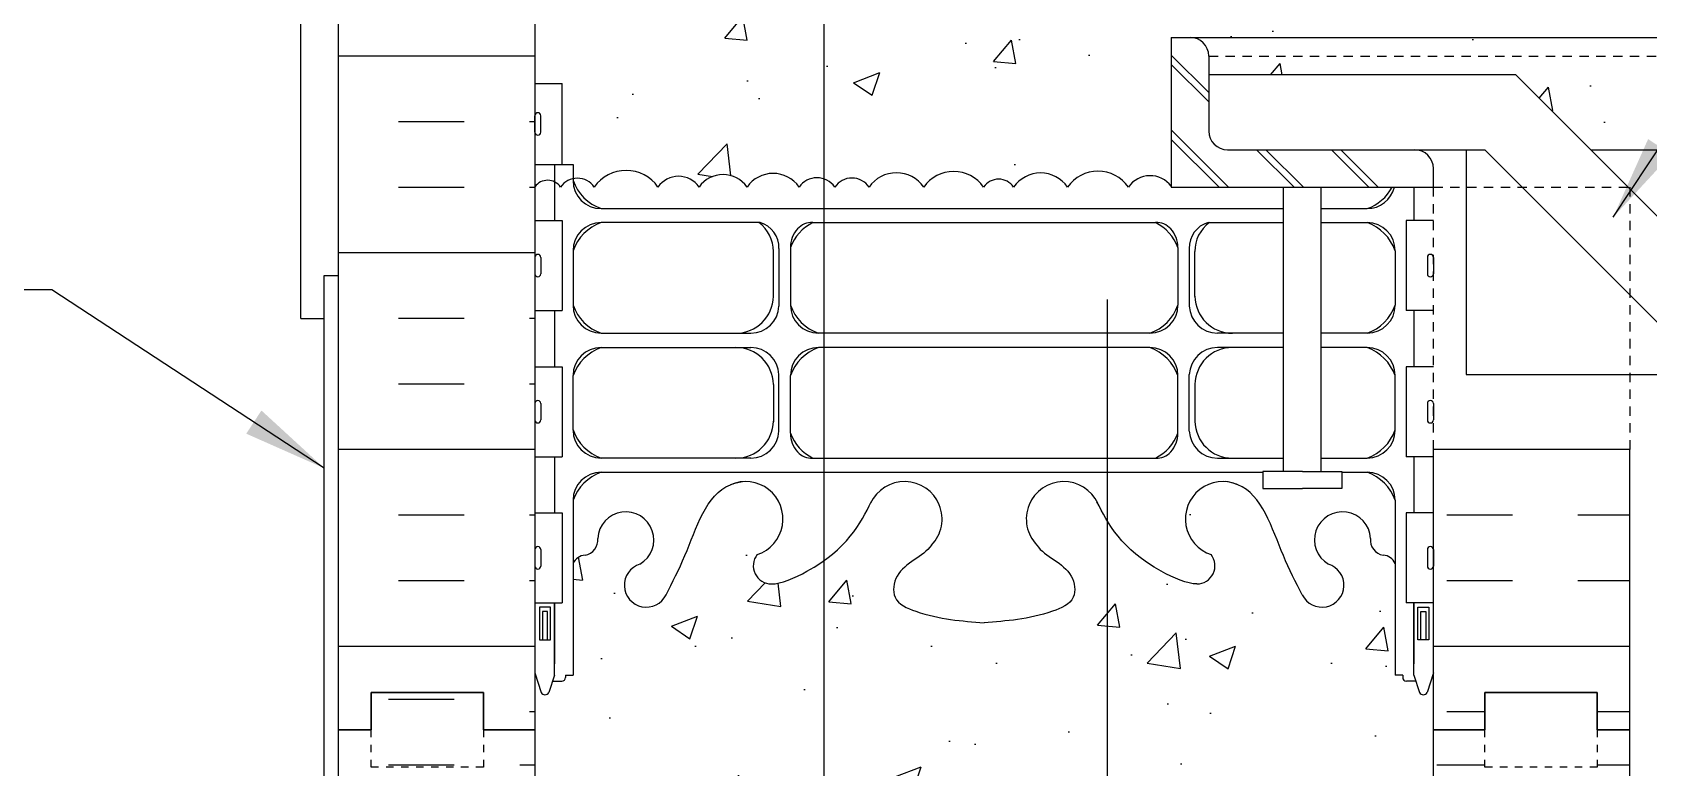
# Model space of a CAD drawing. Header units: inches. Extents: x 242.4 to 299.9, y 154.8 to 232.7.
# Drawn here: x 254.77 to 276.36, y 203.98 to 213.8 of the extents above; entities that cross this region are included whole.
import ezdxf

# ---------------------------------------------------------------- set-up
doc = ezdxf.new("R2010")
doc.units = ezdxf.units.IN
doc.header["$MEASUREMENT"] = 0
doc.linetypes.add('DASHED2', pattern=[0.375, 0.25, -0.125])
doc.linetypes.add('HIDDEN2', pattern=[0.1875, 0.125, -0.0625])
for name, color, linetype in [('HATCH', 12, 'Continuous'), ('Hidden2', 12, 'HIDDEN2'), ('line25', 2, 'Continuous'), ('LINE3', 3, 'Continuous'), ('LINE50', 5, 'Continuous'), ('LINE9', 9, 'Continuous'), ('TEXT', 4, 'Continuous'), ('Web_Edge', 9, 'Continuous')]:
    doc.layers.add(name, color=color, linetype=linetype)
doc.styles.add('DIM', font='romans.shx', dxfattribs={"width": 0.7})
doc.dimstyles.new('ext_12', dxfattribs={"dimscale": 12, "dimtxt": 0.09375, "dimasz": 0.09375, "dimexe": 0.09375, "dimexo": 0.0625, "dimgap": 0.0625, "dimtad": 1, "dimdec": 1, "dimzin": 3, "dimdsep": 46, "dimlunit": 4, "dimtxsty": 'DIM', "dimcen": 0.09, "dimdle": 0.09375, "dimclrt": 4, "dimadec": 0, "dimazin": 0, "dimtfac": 1, "dimtdec": 1, "dimtmove": 2, "dimatfit": 3, "dimfxl": 1, "dimfrac": 2, "dimtolj": 1, "dimtzin": 0, "dimarcsym": 0})
pattern_1 = [(50, (0, 0), (3.5863, -0.31376), [0.375, -4.125]), (355, (0, 0), (-0.693757, 3.76096), [0.3, -3.3]), (100.4514, (0.299, -0.026), (2.892544, 3.4472), [0.3187, -3.50571]), (46.1842, (0, 1), (5.336207, -0.827596), [0.5625, -6.1875]), (96.6356, (0.4447, 0.931), (4.67331, 4.87059), [0.47805, -5.25857]), (351.1842, (0, 1), (4.67331, 4.87059), [0.45, -4.95]), (21, (0.5, 0.75), (2.984535, -2.013094), [0.375, -4.125]), (326, (0.5, 0.75), (1.216577, 3.62575), [0.3, -3.3]), (71.4514, (0.7487, 0.5822), (4.201112, 1.612656), [0.3187, -3.50571]), (37.5, (0, 0), (0.0607993, 1.6644693), [0, -3.26, 0, -3.35, 0, -3.3125]), (7.5, (0, 0), (1.315348, 1.9720586), [0, -1.91, 0, -3.185, 0, -1.2625]), (327.5, (-1.115, 0), (2.669112, -0.1127744), [0, -1.25, 0, -3.9, 0, -5.175]), (317.5, (-1.615, 0), (2.915931, 0.500525), [0, -1.625, 0, -2.59, 0, -3.675])]

msp = doc.modelspace()

# ---------------------------------------------------------------- hatches: boundary and pattern name
at = {"layer": 'HATCH'}
h = msp.add_hatch(dxfattribs=at)
h.set_pattern_fill('AR-CONC', color=256, scale=0.5)
h.set_pattern_definition(pattern_1)
h.paths.add_polyline_path([(273.486, 231.489), (268.486, 231.489), (267.486, 232.489), (267.486, 230.489), (266.486, 231.489), (261.486, 231.489), (261.486, 228.681, 0.088416), (261.632, 228.584), (261.722, 228.584), (261.722, 228.542, -0.249069), (261.832, 228.335), (261.832, 228.268, -0.414214), (261.77, 228.205), (261.722, 228.205), (261.722, 228.135), (261.827, 228.135, -0.155529), (262.003, 228.001, 0.180914), (262.421, 227.69), (264.001, 227.337, 0.054974), (264.328, 227.301), (267.486, 227.301), (270.644, 227.301, 0.054974), (270.971, 227.337), (272.552, 227.69, 0.180914), (272.969, 228.001, -0.155529), (273.145, 228.135), (273.25, 228.135), (273.25, 228.205), (273.203, 228.205, -0.414214), (273.14, 228.268), (273.14, 228.335, -0.249069), (273.25, 228.542), (273.25, 228.584), (273.34, 228.584, 0.088416), (273.486, 228.681)])
h.paths.add_polyline_path([(269.986, 213.73), (270.236, 213.73), (298.643, 213.73), (298.643, 214.98), (273.486, 214.98), (273.486, 215.065, 0.314132), (273.217, 214.966, 0.520567), (273.154, 215.029, 0.520567), (272.735, 215.029, 0.520567), (272.396, 215.029, 0.520567), (272.072, 214.99, 0.520567), (271.756, 214.99, 0.373598), (271.486, 215.057, 0.373598), (271.216, 214.99, 0.520567), (270.9, 214.99, 0.520567), (270.577, 215.029, 0.520567), (270.237, 215.029, 0.520567), (269.818, 215.029, 0.520567), (269.755, 214.966, 0.314132), (269.486, 215.065, 0.314132), (269.217, 214.966, 0.520567), (269.154, 215.029, 0.520567), (268.735, 215.029, 0.520567), (268.396, 215.029, 0.520567), (268.072, 214.99, 0.520567), (267.756, 214.99, 0.520567), (267.408, 214.99, 0.520567), (267.116, 214.99, 0.542707), (266.985, 214.98, 0.542707), (266.853, 214.99, 0.520567), (266.561, 214.99, 0.520567), (266.213, 214.99, 0.520567), (265.898, 214.99, 0.520567), (265.574, 215.029, 0.520567), (265.234, 215.029, 0.520567), (264.816, 215.029, 0.520567), (264.753, 214.966, 0.520567), (264.342, 214.966, 0.520567), (264.097, 214.966, 0.520567), (263.773, 214.966, 0.520567), (263.505, 214.966, 0.520567), (263.078, 214.966, 0.520567), (262.691, 214.966, 0.520567), (262.549, 214.966, 0.520567), (262.289, 214.974, 0.465708), (261.996, 214.989), (261.996, 214.944), (261.851, 214.944), (261.851, 213.864), (261.486, 213.864), (261.486, 213.114), (261.851, 213.114), (261.851, 212.034), (261.996, 212.034), (261.996, 211.844, -0.301797), (262.279, 211.733, -0.520567), (263.13, 211.733, -0.520567), (263.679, 211.733, -0.520567), (264.319, 211.733, -0.520567), (265.015, 211.733, -0.520567), (265.491, 211.733, -0.520567), (265.95, 211.733, -0.520567), (266.679, 211.733, -0.520567), (267.479, 211.733, -0.520567), (267.88, 211.733, -0.520567), (268.6, 211.733, -0.520567), (269.413, 211.733, -0.509352), (269.986, 211.743)])
h.paths.add_polyline_path([(298.643, 213.48), (270.486, 213.48), (270.486, 213.23), (274.588, 213.23), (275.588, 212.23), (298.643, 212.23)], flags=17)
h.paths.add_polyline_path([(298.643, 213.73), (270.236, 213.73, -0.414214), (270.486, 213.48), (298.643, 213.48)], flags=17)
h = msp.add_hatch(dxfattribs=at)
h.set_pattern_fill('INSUL', color=256, scale=7, style=0)
h.set_pattern_definition([(0, (275.4137, 205.6057), (0, 2.625), []), (0, (275.4137, 206.4807), (0, 2.625), [0.875, -0.875]), (0, (275.4137, 207.3557), (0, 2.625), [0.875, -0.875])])
h.paths.add_polyline_path([(276.111, 208.23), (273.486, 208.23), (273.486, 204.489), (274.174, 204.489), (274.174, 204.989), (275.674, 204.989), (275.674, 204.489), (276.111, 204.489)])
h.paths.add_polyline_path([(258.861, 204.489), (259.299, 204.489), (259.299, 204.989), (260.799, 204.989), (260.799, 204.489), (261.486, 204.489), (261.486, 222.489), (260.799, 222.489), (260.799, 222.989), (259.299, 222.989), (259.299, 222.489), (258.861, 222.489)])
h = msp.add_hatch(dxfattribs=at)
h.set_pattern_fill('AR-CONC', color=256, scale=0.5)
h.set_pattern_definition(pattern_1)
edge = h.paths.add_edge_path()
edge.add_arc((272.802, 206.631), 0.19, 23.6297, 81.5172)
edge.add_arc((272.845, 207.019), 0.2, 172.8929, 265.5899, ccw=False)
edge.add_arc((272.272, 207.024), 0.375, 2.9237, 239.8675)
edge.add_arc((271.998, 206.419), 0.293, -151.3615, 73.0731, ccw=False)
edge.add_spline(control_points=[(271.734, 206.292), (271.648, 206.458), (271.395, 206.948), (271.201, 207.629), (270.875, 207.76)], knot_values=[0, 0, 0, 0, 0.579211, 1.703896, 1.703896, 1.703896, 1.703896], degree=3, periodic=0)
edge.add_spline(control_points=[(270.875, 207.76), (270.826, 207.78), (270.771, 207.792), (270.715, 207.801)], knot_values=[1.703896, 1.703896, 1.703896, 1.703896, 1.875321, 1.875321, 1.875321, 1.875321], degree=3, periodic=0)
edge.add_arc((270.674, 207.302), 0.5, 85.2926, 251.7937)
edge.add_arc((270.327, 206.678), 0.242, -90, 38.2327, ccw=False)
edge.add_spline(control_points=[(270.327, 206.436), (270.206, 206.434), (269.387, 206.785), (269.142, 207.232), (269.002, 207.512)], knot_values=[0.038125, 0.038125, 0.038125, 0.038125, 0.320663, 1.237398, 1.237398, 1.237398, 1.237398], degree=3, periodic=0)
edge.add_spline(control_points=[(269.002, 207.512), (268.999, 207.519), (268.996, 207.525), (268.993, 207.531)], knot_values=[1.237398, 1.237398, 1.237398, 1.237398, 1.258119, 1.258119, 1.258119, 1.258119], degree=3, periodic=0)
edge.add_arc((268.549, 207.302), 0.5, 28.0795, 224.1875)
edge.add_spline(control_points=[(268.19, 206.954), (268.298, 206.791), (268.658, 206.7), (268.734, 206.205), (268.186, 205.969), (267.782, 205.94), (267.486, 205.919)], knot_values=[0.229407, 0.229407, 0.229407, 0.229407, 0.844432, 1.128849, 1.464331, 2.389004, 2.389004, 2.389004, 2.389004], degree=3, periodic=0)
edge.add_spline(control_points=[(267.486, 205.919), (267.19, 205.94), (266.786, 205.969), (266.238, 206.205), (266.315, 206.7), (266.675, 206.791), (266.782, 206.954)], knot_values=[0.229407, 0.229407, 0.229407, 0.229407, 1.15408, 1.489562, 1.773979, 2.389004, 2.389004, 2.389004, 2.389004], degree=3, periodic=0)
edge.add_arc((266.424, 207.302), 0.5, 315.8125, 515.181)
edge.add_spline(control_points=[(265.97, 207.512), (265.83, 207.232), (265.585, 206.785), (264.766, 206.434), (264.645, 206.436)], knot_values=[0.038125, 0.038125, 0.038125, 0.038125, 0.95486, 1.237398, 1.237398, 1.237398, 1.237398], degree=3, periodic=0)
edge.add_arc((264.645, 206.678), 0.242, 141.7673, 270, ccw=False)
edge.add_arc((264.299, 207.302), 0.5, 288.2063, 454.7074)
edge.add_spline(control_points=[(264.258, 207.801), (264.201, 207.792), (264.147, 207.78), (264.097, 207.76)], knot_values=[1.703896, 1.703896, 1.703896, 1.703896, 1.875321, 1.875321, 1.875321, 1.875321], degree=3, periodic=0)
edge.add_spline(control_points=[(264.097, 207.76), (263.771, 207.629), (263.577, 206.948), (263.324, 206.458), (263.238, 206.292)], knot_values=[0, 0, 0, 0, 1.124685, 1.703896, 1.703896, 1.703896, 1.703896], degree=3, periodic=0)
edge.add_arc((262.974, 206.419), 0.293, 106.9269, 334.2016, ccw=False)
edge.add_arc((262.7, 207.024), 0.375, 300.1325, 537.0763)
edge.add_arc((262.127, 207.019), 0.2, -85.5924, 7.1071, ccw=False)
edge.add_arc((262.17, 206.631), 0.19, 98.4841, 156.3684)
edge.add_line((261.996, 206.707), (261.996, 205.218))
edge.add_line((261.996, 205.218), (261.896, 205.218))
edge.add_line((261.896, 205.218), (261.896, 205.188))
edge.add_arc((261.846, 205.188), 0.05, -90, 0, ccw=False)
edge.add_line((261.846, 205.138), (261.72, 205.138))
edge.add_line((261.72, 205.138), (261.677, 205.007))
edge.add_arc((261.621, 205.014), 0.0567, 208.0725, 351.9515, ccw=False)
edge.add_line((261.571, 204.988), (261.486, 205.248))
edge.add_line((261.486, 205.248), (261.486, 204.489))
edge.add_line((261.486, 204.489), (261.486, 202.489))
edge.add_arc((261.832, 202.85), 0.5, 226.2109, 246.4218)
edge.add_line((261.632, 202.392), (261.722, 202.392))
edge.add_line((261.722, 202.392), (261.722, 202.35))
edge.add_arc((261.582, 202.143), 0.25, 0, 55.9442, ccw=False)
edge.add_line((261.832, 202.143), (261.832, 202.075))
edge.add_arc((261.77, 202.075), 0.0625, -90, 0, ccw=False)
edge.add_line((261.77, 202.013), (261.722, 202.013))
edge.add_line((261.722, 202.013), (261.722, 201.943))
edge.add_line((261.722, 201.943), (261.827, 201.943))
edge.add_arc((261.79, 202.292), 0.352, 276.1291, 321.5331)
edge.add_arc((262.167, 202.024), 0.113, -12.1844, 154.0569, ccw=False)
edge.add_arc((262.652, 202.019), 0.375, 182.9237, 419.8675)
edge.add_arc((262.972, 202.613), 0.3, 27.597, 243.9425, ccw=False)
edge.add_spline(control_points=[(263.238, 202.752), (263.324, 202.585), (263.577, 202.095), (263.771, 201.414), (264.097, 201.284)], knot_values=[0, 0, 0, 0, 0.579211, 1.703896, 1.703896, 1.703896, 1.703896], degree=3, periodic=0)
edge.add_spline(control_points=[(264.097, 201.284), (264.147, 201.264), (264.201, 201.251), (264.258, 201.243)], knot_values=[1.703896, 1.703896, 1.703896, 1.703896, 1.875321, 1.875321, 1.875321, 1.875321], degree=3, periodic=0)
edge.add_arc((264.299, 201.741), 0.5, 265.2926, 431.7937)
edge.add_arc((264.645, 202.366), 0.242, 90, 218.2327, ccw=False)
edge.add_spline(control_points=[(264.645, 202.608), (264.766, 202.61), (265.585, 202.259), (265.83, 201.811), (265.97, 201.531)], knot_values=[0.038125, 0.038125, 0.038125, 0.038125, 0.320663, 1.237398, 1.237398, 1.237398, 1.237398], degree=3, periodic=0)
edge.add_spline(control_points=[(265.97, 201.531), (265.973, 201.525), (265.976, 201.519), (265.979, 201.513)], knot_values=[1.237398, 1.237398, 1.237398, 1.237398, 1.258119, 1.258119, 1.258119, 1.258119], degree=3, periodic=0)
edge.add_arc((266.424, 201.741), 0.5, 208.0795, 404.1875)
edge.add_spline(control_points=[(266.782, 202.09), (266.675, 202.253), (266.315, 202.343), (266.238, 202.839), (266.786, 203.075), (267.19, 203.103), (267.486, 203.124)], knot_values=[0.229407, 0.229407, 0.229407, 0.229407, 0.844432, 1.128849, 1.464331, 2.389004, 2.389004, 2.389004, 2.389004], degree=3, periodic=0)
edge.add_spline(control_points=[(267.486, 203.124), (267.782, 203.103), (268.186, 203.075), (268.734, 202.839), (268.658, 202.343), (268.298, 202.253), (268.19, 202.09)], knot_values=[0.229407, 0.229407, 0.229407, 0.229407, 1.15408, 1.489562, 1.773979, 2.389004, 2.389004, 2.389004, 2.389004], degree=3, periodic=0)
edge.add_arc((268.549, 201.741), 0.5, 135.8125, 335.181)
edge.add_spline(control_points=[(269.002, 201.531), (269.142, 201.811), (269.387, 202.259), (270.206, 202.61), (270.327, 202.608)], knot_values=[0.038125, 0.038125, 0.038125, 0.038125, 0.95486, 1.237398, 1.237398, 1.237398, 1.237398], degree=3, periodic=0)
edge.add_arc((270.327, 202.366), 0.242, -38.2327, 90, ccw=False)
edge.add_arc((270.674, 201.741), 0.5, 108.2063, 274.7074)
edge.add_spline(control_points=[(270.715, 201.243), (270.771, 201.251), (270.826, 201.264), (270.875, 201.284)], knot_values=[1.703896, 1.703896, 1.703896, 1.703896, 1.875321, 1.875321, 1.875321, 1.875321], degree=3, periodic=0)
edge.add_spline(control_points=[(270.875, 201.284), (271.201, 201.414), (271.395, 202.095), (271.648, 202.585), (271.734, 202.752)], knot_values=[0, 0, 0, 0, 1.124685, 1.703896, 1.703896, 1.703896, 1.703896], degree=3, periodic=0)
edge.add_arc((272, 202.613), 0.3, -63.9425, 153.16, ccw=False)
edge.add_arc((272.32, 202.019), 0.375, 120.1325, 357.0763)
edge.add_arc((272.805, 202.024), 0.113, 25.9431, 192.1844, ccw=False)
edge.add_arc((273.183, 202.292), 0.352, 218.4669, 263.8709)
edge.add_line((273.145, 201.943), (273.25, 201.943))
edge.add_line((273.25, 201.943), (273.25, 202.013))
edge.add_line((273.25, 202.013), (273.203, 202.013))
edge.add_arc((273.203, 202.075), 0.0625, 180, 270, ccw=False)
edge.add_line((273.14, 202.075), (273.14, 202.143))
edge.add_arc((273.39, 202.143), 0.25, 124.0558, 180, ccw=False)
edge.add_line((273.25, 202.35), (273.25, 202.392))
edge.add_line((273.25, 202.392), (273.34, 202.392))
edge.add_arc((273.14, 202.85), 0.5, 293.5782, 313.7891)
edge.add_line((273.486, 202.489), (273.486, 204.489))
edge.add_line((273.486, 204.489), (273.486, 205.248))
edge.add_line((273.486, 205.248), (273.407, 205.007))
edge.add_arc((273.351, 205.014), 0.0567, 208.0725, 351.9515, ccw=False)
edge.add_line((273.301, 204.988), (273.252, 205.138))
edge.add_line((273.252, 205.138), (273.126, 205.138))
edge.add_arc((273.126, 205.188), 0.05, 180, 270, ccw=False)
edge.add_line((273.076, 205.188), (273.076, 205.218))
edge.add_line((273.076, 205.218), (272.976, 205.218))
edge.add_line((272.976, 205.218), (272.976, 206.707))
h = msp.add_hatch(dxfattribs=at)
h.set_pattern_fill('INSUL', color=256, scale=7, style=0)
h.set_pattern_definition([(0, (275.2812, 195.27), (0, 2.625), []), (0, (275.2812, 196.145), (0, 2.625), [0.875, -0.875]), (0, (275.2812, 197.02), (0, 2.625), [0.875, -0.875])])
h.paths.add_polyline_path([(276.111, 197.73), (273.486, 197.73), (273.486, 186.489), (274.174, 186.489), (274.174, 186.989), (275.674, 186.989), (275.674, 186.489), (276.111, 186.489)])
h.paths.add_polyline_path([(276.111, 204.489), (275.674, 204.489), (275.674, 203.989), (274.174, 203.989), (274.174, 204.489), (273.486, 204.489), (273.486, 198.23), (276.111, 198.23)])
h.paths.add_polyline_path([(258.861, 186.489), (259.299, 186.489), (259.299, 186.989), (260.799, 186.989), (260.799, 186.489), (261.486, 186.489), (261.486, 204.489), (260.799, 204.489), (260.799, 204.989), (259.299, 204.989), (259.299, 204.489), (258.861, 204.489)])

# ---------------------------------------------------------------- linework, layer by layer
for p, q in [((269.986, 213.494), (270.486, 212.994)), ((269.986, 213.369), (270.486, 212.869)), ((269.986, 212.494), (270.75, 211.73)), ((269.986, 212.369), (270.625, 211.73)), ((271.125, 212.23), (271.625, 211.73)), ((271.25, 212.23), (271.75, 211.73)), ((272.125, 212.23), (272.625, 211.73)), ((272.25, 212.23), (272.75, 211.73))]:
    msp.add_line(p, q, dxfattribs=at)
msp.add_lwpolyline([(269.986, 211.743, 0.509352), (269.413, 211.733, 0.520567), (268.6, 211.733, 0.520567), (267.88, 211.733, 0.520567), (267.479, 211.733, 0.520567), (266.679, 211.733, 0.520567), (265.95, 211.733, 0.520567), (265.491, 211.733, 0.520567), (265.015, 211.733, 0.520567), (264.319, 211.733, 0.520567), (263.679, 211.733, 0.520567), (263.13, 211.733, 0.520567), (262.279, 211.733, 0.520567), (261.829, 211.733, 0.514356), (261.486, 211.736)], format="xyb", dxfattribs=at)
at = {"layer": 'Hidden2', "linetype": 'HIDDEN2'}
msp.add_line((270.486, 213.48), (298.643, 213.48), dxfattribs=at)
at = {"layer": 'Hidden2'}
for p, q in [((273.486, 208.23), (273.486, 211.73)), ((273.486, 211.73), (276.111, 211.73)), ((276.111, 211.73), (276.111, 208.23))]:
    msp.add_line(p, q, dxfattribs=at)
at = {"layer": 'line25'}
for p, q in [((261.486, 231.489), (261.486, 204.489)), ((269.986, 213.73), (269.986, 211.73)), ((269.986, 213.73), (270.236, 213.73)), ((270.486, 213.48), (270.486, 212.48)), ((261.486, 213.114), (261.851, 213.114)), ((261.851, 212.034), (261.851, 213.114)), ((261.486, 212.464), (261.486, 212.684)), ((261.526, 212.724), (261.526, 212.724)), ((261.566, 212.464), (261.566, 212.684)), ((261.486, 212.629), (261.486, 212.629)), ((261.486, 212.519), (261.486, 212.519)), ((261.526, 212.424), (261.526, 212.424)), ((270.736, 212.23), (273.236, 212.23)), ((261.486, 212.034), (261.851, 212.034)), ((273.486, 211.73), (273.486, 211.98)), ((269.986, 211.73), (273.486, 211.73)), ((271.486, 207.937), (271.486, 211.73)), ((271.986, 207.937), (271.986, 211.73)), ((261.486, 211.284), (261.851, 211.284)), ((261.851, 211.284), (261.851, 210.084)), ((273.486, 211.284), (273.121, 211.284)), ((273.121, 211.284), (273.121, 210.084)), ((261.486, 210.794), (261.486, 210.574)), ((261.486, 210.739), (261.486, 210.739)), ((261.526, 210.834), (261.526, 210.834)), ((261.566, 210.794), (261.566, 210.574)), ((273.406, 210.794), (273.406, 210.574)), ((273.446, 210.834), (273.446, 210.834)), ((273.486, 210.794), (273.486, 210.574)), ((273.486, 210.739), (273.486, 210.739)), ((261.486, 210.629), (261.486, 210.629)), ((261.526, 210.534), (261.526, 210.534)), ((273.446, 210.534), (273.446, 210.534)), ((273.486, 210.629), (273.486, 210.629)), ((261.486, 210.084), (261.851, 210.084)), ((273.486, 210.084), (273.121, 210.084)), ((261.486, 209.334), (261.851, 209.334)), ((261.851, 209.334), (261.851, 208.134)), ((273.486, 209.334), (273.121, 209.334)), ((273.121, 209.334), (273.121, 208.134)), ((261.486, 208.844), (261.486, 208.624)), ((261.486, 208.789), (261.486, 208.789)), ((261.566, 208.844), (261.566, 208.624)), ((273.406, 208.844), (273.406, 208.624)), ((273.486, 208.844), (273.486, 208.624)), ((273.486, 208.789), (273.486, 208.789)), ((261.486, 208.679), (261.486, 208.679)), ((261.526, 208.584), (261.526, 208.584)), ((273.446, 208.584), (273.446, 208.584)), ((273.486, 208.679), (273.486, 208.679)), ((261.486, 208.134), (261.851, 208.134)), ((273.486, 208.134), (273.121, 208.134)), ((273.486, 204.489), (273.486, 208.23)), ((276.111, 208.23), (273.486, 208.23)), ((261.486, 207.384), (261.851, 207.384)), ((261.851, 207.384), (261.851, 206.184)), ((273.486, 207.384), (273.121, 207.384)), ((273.121, 207.384), (273.121, 206.184)), ((261.486, 206.894), (261.486, 206.674)), ((261.486, 206.839), (261.486, 206.839)), ((261.526, 206.934), (261.526, 206.934)), ((261.566, 206.894), (261.566, 206.674)), ((273.406, 206.894), (273.406, 206.674)), ((273.446, 206.934), (273.446, 206.934)), ((273.486, 206.894), (273.486, 206.674)), ((273.486, 206.839), (273.486, 206.839)), ((261.486, 206.729), (261.486, 206.729)), ((261.526, 206.634), (261.526, 206.634)), ((273.446, 206.634), (273.446, 206.634)), ((273.486, 206.729), (273.486, 206.729)), ((261.486, 206.184), (261.851, 206.184)), ((273.486, 206.184), (273.121, 206.184)), ((261.486, 204.489), (261.486, 186.489)), ((273.486, 186.489), (273.486, 204.489))]:
    msp.add_line(p, q, dxfattribs=at)
for points in [[(271.736, 207.937), (271.208, 207.937), (271.208, 207.711), (271.736, 207.711)], [(271.736, 207.937), (272.265, 207.937), (272.265, 207.711), (272.005, 207.711)], [(272.005, 207.711), (271.736, 207.711)]]:
    msp.add_lwpolyline(points, dxfattribs=at)
for centre, radius, start, end in [((270.236, 213.48), 0.25, 0, 90), ((261.526, 212.684), 0.04, 90, 180), ((261.526, 212.684), 0.04, 360, 90), ((261.526, 212.464), 0.04, 180, 270), ((261.526, 212.464), 0.04, 270, 0), ((270.736, 212.48), 0.25, 180, 270), ((273.236, 211.98), 0.25, 0, 90), ((261.526, 210.794), 0.04, 90, 180), ((261.526, 210.794), 0.04, 0, 90), ((273.446, 210.794), 0.04, 90, 180), ((273.446, 210.794), 0.04, 360, 90), ((261.526, 210.574), 0.04, 180, 270), ((261.526, 210.574), 0.04, 270, 0), ((273.446, 210.574), 0.04, 180, 270), ((273.446, 210.574), 0.04, 270, 0), ((261.526, 208.844), 0.04, 90, 180), ((261.526, 208.844), 0.04, 0, 90), ((273.446, 208.844), 0.04, 90, 180), ((273.446, 208.844), 0.04, 360, 90), ((261.526, 208.624), 0.04, 180, 270), ((261.526, 208.624), 0.04, 270, 0), ((273.446, 208.624), 0.04, 180, 270), ((273.446, 208.624), 0.04, 270, 0), ((261.526, 206.894), 0.04, 90, 180), ((261.526, 206.894), 0.04, 0, 90), ((273.446, 206.894), 0.04, 90, 180), ((273.446, 206.894), 0.04, 360, 90), ((261.526, 206.674), 0.04, 180, 270), ((261.526, 206.674), 0.04, 270, 0), ((273.446, 206.674), 0.04, 180, 270), ((273.446, 206.674), 0.04, 270, 0)]:
    msp.add_arc(centre, radius, start, end, dxfattribs=at)
at = {"layer": 'LINE3'}
for p, q in [((265.343, 231.489), (265.343, 187.445)), ((269.127, 210.23), (269.127, 186.489))]:
    msp.add_line(p, q, dxfattribs=at)
at = {"layer": 'LINE50'}
for p, q in [((258.861, 204.489), (258.861, 222.489)), ((276.111, 204.489), (276.111, 208.23)), ((258.861, 186.489), (258.861, 204.489)), ((276.111, 198.23), (276.111, 204.489))]:
    msp.add_line(p, q, dxfattribs=at)
for points in [[(258.861, 204.489), (259.299, 204.489), (259.299, 204.989), (260.799, 204.989), (260.799, 204.489), (261.486, 204.489)], [(261.486, 204.489), (260.799, 204.489), (260.799, 204.989), (259.299, 204.989), (259.299, 204.489), (258.861, 204.489)], [(276.111, 204.489), (275.674, 204.489), (275.674, 204.989), (274.174, 204.989), (274.174, 204.489), (273.486, 204.489)], [(273.486, 204.489), (274.174, 204.489), (274.174, 204.989), (275.674, 204.989), (275.674, 204.489), (276.111, 204.489)]]:
    msp.add_lwpolyline(points, dxfattribs=at)
at = {"layer": 'LINE9'}
for p, q in [((258.361, 209.98), (258.361, 231.489)), ((270.236, 213.73), (298.643, 213.73)), ((274.588, 213.23), (270.486, 213.23)), ((274.588, 213.23), (287.213, 200.605)), ((273.236, 212.23), (274.174, 212.23)), ((273.924, 212.23), (273.924, 209.23)), ((274.174, 212.23), (285.799, 200.605)), ((275.588, 212.23), (298.643, 212.23)), ((261.851, 212.034), (261.996, 212.034)), ((258.674, 210.554), (258.861, 210.554)), ((258.361, 209.98), (258.674, 209.98)), ((273.924, 209.23), (277.174, 209.23))]:
    msp.add_line(p, q, dxfattribs=at)
at = {"layer": 'LINE9', "color": 9}
msp.add_line((258.674, 197.98), (258.674, 210.554), dxfattribs=at)
at = {"layer": 'LINE9', "linetype": 'DASHED2', "ltscale": 0.15}
for points in [[(260.799, 204.489), (260.799, 204.489), (260.799, 203.989), (259.299, 203.989), (259.299, 204.489), (259.299, 204.489)], [(275.674, 204.489), (275.674, 204.489), (275.674, 203.989), (274.174, 203.989), (274.174, 204.489), (274.174, 204.489)]]:
    msp.add_lwpolyline(points, dxfattribs=at)
at = {"layer": 'Web_Edge'}
for p, q in [((261.996, 212.034), (261.996, 211.82)), ((262.371, 211.445), (271.486, 211.445)), ((271.986, 211.445), (272.601, 211.445)), ((264.495, 211.258), (262.371, 211.258)), ((265.197, 211.258), (269.809, 211.258)), ((270.478, 211.258), (271.486, 211.258)), ((271.986, 211.258), (272.601, 211.258)), ((264.746, 210.913), (264.746, 210.143)), ((264.899, 210.926), (264.899, 210.157)), ((270.074, 210.926), (270.074, 210.157)), ((270.226, 210.913), (270.226, 210.143)), ((261.996, 210.883), (261.996, 210.157)), ((264.671, 210.274), (264.671, 210.872)), ((270.301, 210.274), (270.301, 210.872)), ((272.976, 210.883), (272.976, 210.157)), ((262.371, 209.782), (264.371, 209.782)), ((269.699, 209.782), (265.274, 209.782)), ((271.486, 209.782), (270.601, 209.782)), ((272.601, 209.782), (271.986, 209.782)), ((262.371, 209.591), (264.371, 209.591)), ((269.699, 209.591), (265.274, 209.591)), ((271.486, 209.591), (270.601, 209.591)), ((272.601, 209.591), (271.986, 209.591)), ((261.996, 208.49), (261.996, 209.216)), ((264.746, 208.477), (264.746, 209.229)), ((264.899, 208.446), (264.899, 209.216)), ((270.074, 208.446), (270.074, 209.216)), ((270.226, 208.477), (270.226, 209.229)), ((272.976, 208.49), (272.976, 209.216)), ((264.671, 209.098), (264.671, 208.601)), ((270.301, 209.098), (270.301, 208.601)), ((264.371, 208.115), (262.371, 208.115)), ((265.197, 208.115), (269.809, 208.115)), ((270.601, 208.115), (271.486, 208.115)), ((271.986, 208.115), (272.601, 208.115)), ((262.371, 207.927), (271.208, 207.927)), ((272.265, 207.927), (272.601, 207.927)), ((261.996, 207.552), (261.996, 205.218)), ((272.976, 207.552), (272.976, 205.218)), ((261.746, 205.218), (261.746, 206.184)), ((273.226, 205.218), (273.226, 206.184)), ((261.486, 205.248), (261.571, 204.988)), ((261.746, 205.218), (261.671, 204.988)), ((261.72, 205.138), (261.846, 205.138)), ((261.896, 205.218), (261.996, 205.218)), ((261.896, 205.218), (261.896, 205.188)), ((261.896, 205.188), (261.896, 205.188)), ((273.076, 205.218), (272.976, 205.218)), ((273.076, 205.218), (273.076, 205.188)), ((273.076, 205.188), (273.076, 205.188)), ((273.252, 205.138), (273.126, 205.138)), ((273.226, 205.218), (273.301, 204.988)), ((273.486, 205.248), (273.401, 204.988))]:
    msp.add_line(p, q, dxfattribs=at)
for points in [[(261.486, 220.36), (261.486, 213.489)], [(261.746, 212.034), (261.746, 211.284)], [(273.226, 211.73), (273.226, 211.284)], [(261.746, 210.084), (261.746, 209.334)], [(273.226, 210.084), (273.226, 209.334)], [(261.746, 208.134), (261.746, 207.384)], [(273.226, 208.134), (273.226, 207.384)], [(261.746, 206.184), (261.746, 205.368)], [(273.226, 206.184), (273.226, 205.368)]]:
    msp.add_lwpolyline(points, dxfattribs=at)
for points in [[(261.696, 206.128), (261.546, 206.128), (261.546, 205.688), (261.696, 205.688)], [(261.656, 206.068), (261.586, 206.068), (261.586, 205.688), (261.656, 205.688)], [(273.276, 206.128), (273.426, 206.128), (273.426, 205.688), (273.276, 205.688)], [(273.316, 206.068), (273.386, 206.068), (273.386, 205.688), (273.316, 205.688)]]:
    msp.add_lwpolyline(points, close=True, dxfattribs=at)
for centre, radius, start, end in [((262.578, 212.027), 0.618, 199.5703, 250.431), ((262.371, 211.82), 0.375, 180.0021, 269.9991), ((272.394, 212.027), 0.618, 289.569, 331.2165), ((272.601, 211.82), 0.375, 270.0009, 346.0347), ((262.578, 210.676), 0.617, 109.5682, 160.4318), ((262.371, 210.883), 0.375, 90, 180), ((264.207, 210.88), 0.464, 358.9928, 54.4406), ((264.4, 210.925), 0.346, 358.053, 74.2116), ((265.482, 210.702), 0.624, 117.0966, 159.0881), ((265.275, 210.926), 0.376, 138.3704, 179.9486), ((265.18, 211.008), 0.25, 86.1209, 138.3704), ((269.491, 210.702), 0.624, 20.9119, 62.9034), ((269.792, 211.008), 0.25, 41.6296, 93.8791), ((269.697, 210.926), 0.376, 0.0514, 41.6296), ((270.572, 210.925), 0.346, 105.7884, 181.947), ((270.765, 210.88), 0.464, 125.5594, 181.0072), ((272.394, 210.676), 0.617, 19.5682, 70.4318), ((272.601, 210.883), 0.375, 360, 90), ((264.171, 210.282), 0.5, 270, 359.1927), ((270.801, 210.282), 0.5, 180.8073, 270), ((262.578, 210.363), 0.617, 199.5682, 250.4318), ((262.371, 210.157), 0.375, 180, 270), ((264.371, 210.157), 0.375, 270, 357.9696), ((265.48, 210.363), 0.617, 199.5682, 250.4318), ((265.274, 210.157), 0.375, 180, 270), ((269.492, 210.363), 0.617, 289.5682, 340.4318), ((269.699, 210.157), 0.375, 270, 360), ((270.601, 210.157), 0.375, 182.0304, 270), ((272.394, 210.363), 0.617, 289.5682, 340.4318), ((272.601, 210.157), 0.375, 270, 0), ((262.578, 209.009), 0.617, 109.5682, 160.4318), ((262.371, 209.216), 0.375, 90, 180), ((264.171, 209.091), 0.5, 0.8073, 90), ((264.371, 209.216), 0.375, 2.0304, 90), ((265.48, 209.009), 0.617, 109.5682, 160.4318), ((265.274, 209.216), 0.375, 90, 180), ((269.492, 209.009), 0.617, 19.5682, 70.4318), ((269.699, 209.216), 0.375, 0, 90), ((270.601, 209.216), 0.375, 90, 177.9696), ((270.801, 209.091), 0.5, 90, 179.1927), ((272.394, 209.009), 0.617, 19.5682, 70.4318), ((272.601, 209.216), 0.375, 360, 90), ((264.171, 208.615), 0.5, 270, 359.1927), ((270.801, 208.615), 0.5, 180.8073, 270), ((262.578, 208.697), 0.617, 199.5682, 250.4318), ((262.371, 208.49), 0.375, 180, 270), ((264.371, 208.49), 0.375, 270, 357.9696), ((265.482, 208.671), 0.624, 200.9119, 242.9034), ((265.275, 208.447), 0.376, 180.0514, 221.6296), ((269.491, 208.671), 0.624, 297.0966, 339.0881), ((269.697, 208.447), 0.376, 318.3704, 359.9486), ((270.601, 208.49), 0.375, 182.0304, 270), ((272.394, 208.697), 0.617, 289.5682, 340.4318), ((272.601, 208.49), 0.375, 270, 0), ((265.18, 208.364), 0.25, 221.6296, 273.8791), ((269.792, 208.364), 0.25, 266.1209, 318.3704), ((262.578, 207.345), 0.618, 109.569, 160.4297), ((262.371, 207.552), 0.375, 90.0009, 179.9979), ((272.394, 207.345), 0.618, 19.5703, 70.431), ((272.601, 207.552), 0.375, 0.0021, 89.9991), ((264.299, 207.302), 0.5, 288.2063, 113.7861), ((266.424, 207.302), 0.5, 315.8125, 155.181), ((268.549, 207.302), 0.5, 24.819, 224.1875), ((270.674, 207.302), 0.5, 66.2139, 251.7937), ((262.7, 207.024), 0.375, 300.1325, 177.0763), ((272.272, 207.024), 0.375, 2.9237, 239.8675), ((262.127, 207.019), 0.2, 278.38, 7.1071), ((272.845, 207.019), 0.2, 172.8929, 261.62), ((262.17, 206.631), 0.19, 94.3036, 156.3684), ((264.645, 206.678), 0.242, 141.7673, 270), ((270.327, 206.678), 0.242, 270, 38.2327), ((272.802, 206.631), 0.19, 23.6316, 85.6964), ((262.974, 206.419), 0.293, 106.9269, 334.2016), ((271.998, 206.419), 0.293, 205.7984, 73.0731), ((261.846, 205.188), 0.05, 270, 0), ((273.126, 205.188), 0.05, 180, 270), ((261.621, 205.014), 0.0567, 208.0725, 331.9275), ((273.351, 205.014), 0.0567, 208.0725, 331.9275)]:
    msp.add_arc(centre, radius, start, end, dxfattribs=at)
for points, knots in [([(263.238, 206.292), (263.324, 206.458), (263.577, 206.948), (263.791, 207.698), (264.201, 207.792), (264.258, 207.801)], [0, 0, 0, 0, 0.579211, 1.703896, 1.875321, 1.875321, 1.875321, 1.875321]), ([(271.734, 206.292), (271.648, 206.458), (271.395, 206.948), (271.181, 207.698), (270.771, 207.792), (270.715, 207.801)], [0, 0, 0, 0, 0.579211, 1.703896, 1.875321, 1.875321, 1.875321, 1.875321]), ([(264.645, 206.436), (264.766, 206.434), (265.599, 206.791), (265.839, 207.248), (265.979, 207.531)], [0.038125, 0.038125, 0.038125, 0.038125, 0.320663, 1.258119, 1.258119, 1.258119, 1.258119]), ([(270.327, 206.436), (270.206, 206.434), (269.373, 206.791), (269.134, 207.248), (268.993, 207.531)], [0.038125, 0.038125, 0.038125, 0.038125, 0.320663, 1.258119, 1.258119, 1.258119, 1.258119]), ([(266.782, 206.954), (266.675, 206.791), (266.315, 206.7), (266.238, 206.205), (266.786, 205.969), (267.19, 205.94), (267.486, 205.919)], [0.229407, 0.229407, 0.229407, 0.229407, 0.844432, 1.128849, 1.464331, 2.389004, 2.389004, 2.389004, 2.389004]), ([(268.19, 206.954), (268.298, 206.791), (268.658, 206.7), (268.734, 206.205), (268.186, 205.969), (267.782, 205.94), (267.486, 205.919)], [0.229407, 0.229407, 0.229407, 0.229407, 0.844432, 1.128849, 1.464331, 2.389004, 2.389004, 2.389004, 2.389004])]:
    msp.add_open_spline(points, degree=3, knots=knots, dxfattribs=at)

# ---------------------------------------------------------------- leaders
at = {"layer": 'TEXT'}
for points in [[(275.888, 211.332), (281.163, 219.314), (282.318, 219.314)], [(258.674, 207.98), (255.036, 210.36), (253.813, 210.36)]]:
    msp.add_leader(points, dimstyle='ext_12', override={"dimgap": 0.0625, "dimtad": 0}, dxfattribs=at)

doc.saveas('drawing.dxf')
